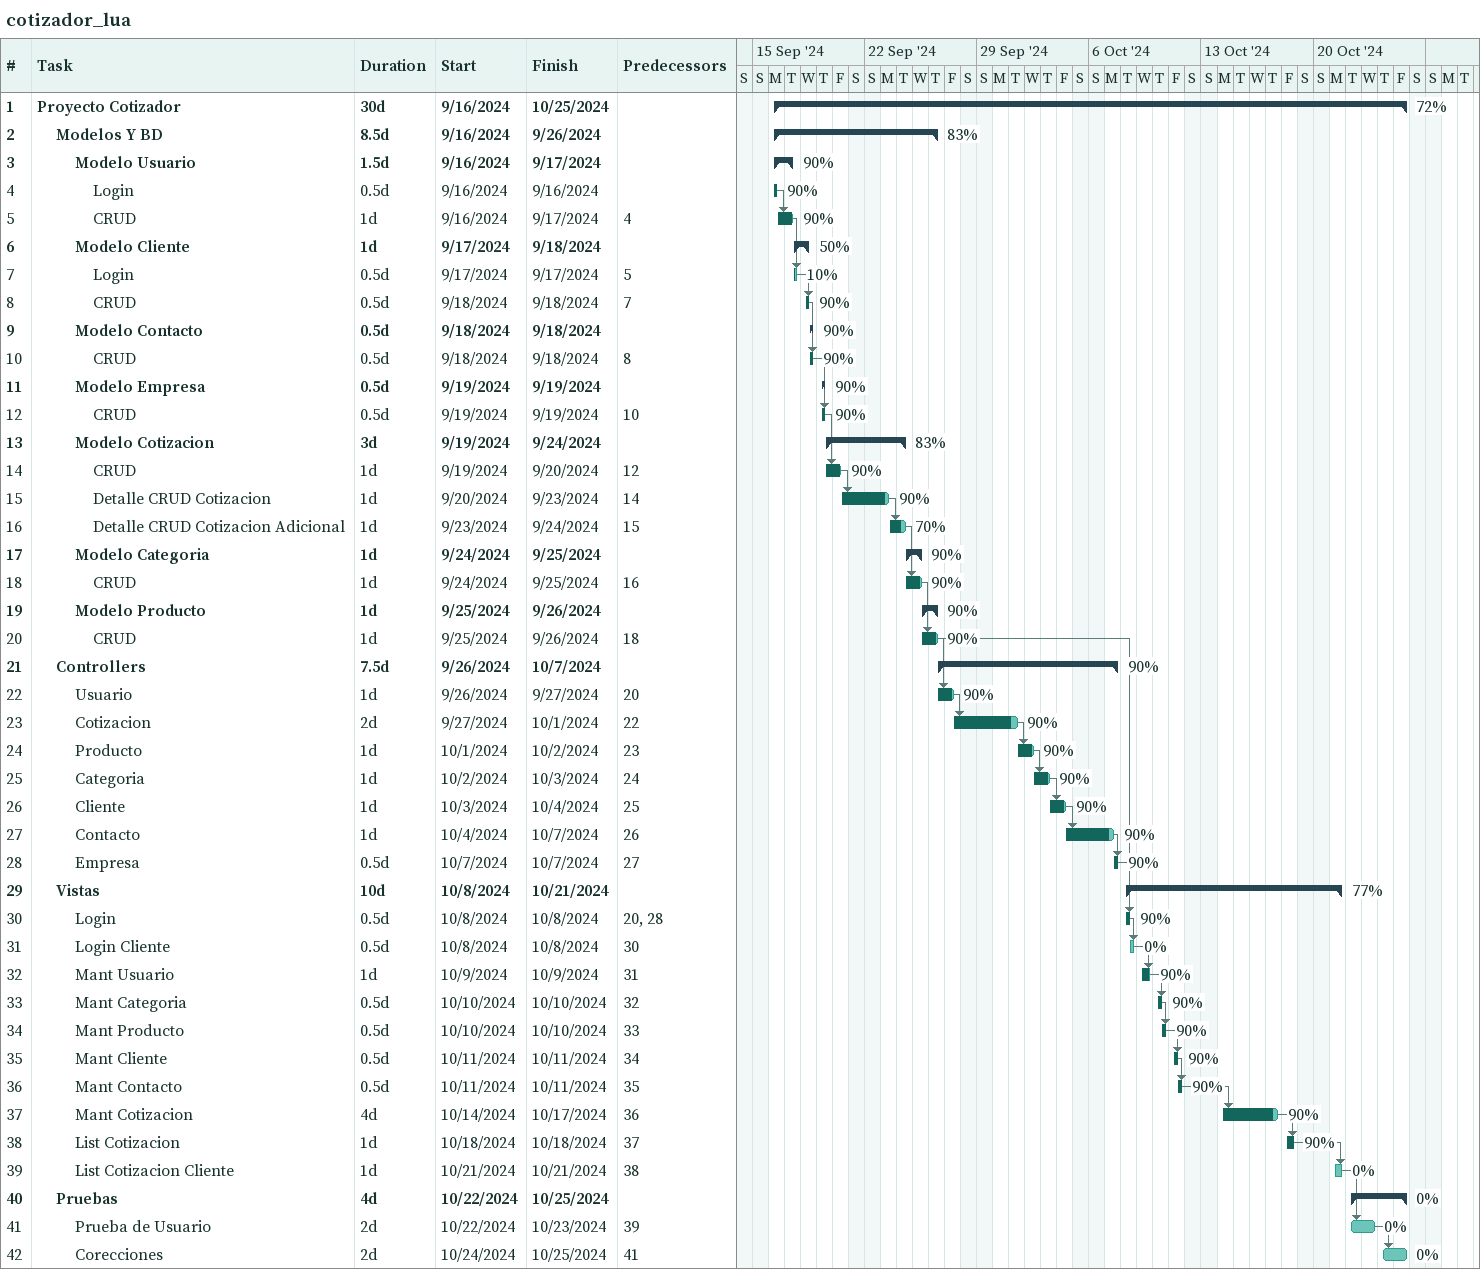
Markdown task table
cotizador_lua

| ID | Level | Task | Duration | Start | Finish | Predecessors | % complete |
|---|---|---|---|---|---|---|---|
| 1 | 1 | **Proyecto Cotizador** | 30d | 2024-09-16 | 2024-10-25 |  | 72 |
| 2 | 2 | **Modelos Y BD** | 8.5d | 2024-09-16 | 2024-09-26 |  | 83 |
| 3 | 3 | **Modelo Usuario** | 1.5d | 2024-09-16 | 2024-09-17 |  | 90 |
| 4 | 4 | Login | 0.5d | 2024-09-16 | 2024-09-16 |  | 90 |
| 5 | 4 | CRUD | 1d | 2024-09-16 | 2024-09-17 | 4 | 90 |
| 6 | 3 | **Modelo Cliente** | 1d | 2024-09-17 | 2024-09-18 |  | 50 |
| 7 | 4 | Login | 0.5d | 2024-09-17 | 2024-09-17 | 5 | 10 |
| 8 | 4 | CRUD | 0.5d | 2024-09-18 | 2024-09-18 | 7 | 90 |
| 9 | 3 | **Modelo Contacto** | 0.5d | 2024-09-18 | 2024-09-18 |  | 90 |
| 10 | 4 | CRUD | 0.5d | 2024-09-18 | 2024-09-18 | 8 | 90 |
| 11 | 3 | **Modelo Empresa** | 0.5d | 2024-09-19 | 2024-09-19 |  | 90 |
| 12 | 4 | CRUD | 0.5d | 2024-09-19 | 2024-09-19 | 10 | 90 |
| 13 | 3 | **Modelo Cotizacion** | 3d | 2024-09-19 | 2024-09-24 |  | 83 |
| 14 | 4 | CRUD | 1d | 2024-09-19 | 2024-09-20 | 12 | 90 |
| 15 | 4 | Detalle CRUD Cotizacion | 1d | 2024-09-20 | 2024-09-23 | 14 | 90 |
| 16 | 4 | Detalle CRUD Cotizacion Adicional | 1d | 2024-09-23 | 2024-09-24 | 15 | 70 |
| 17 | 3 | **Modelo Categoria** | 1d | 2024-09-24 | 2024-09-25 |  | 90 |
| 18 | 4 | CRUD | 1d | 2024-09-24 | 2024-09-25 | 16 | 90 |
| 19 | 3 | **Modelo Producto** | 1d | 2024-09-25 | 2024-09-26 |  | 90 |
| 20 | 4 | CRUD | 1d | 2024-09-25 | 2024-09-26 | 18 | 90 |
| 21 | 2 | **Controllers** | 7.5d | 2024-09-26 | 2024-10-07 |  | 90 |
| 22 | 3 | Usuario | 1d | 2024-09-26 | 2024-09-27 | 20 | 90 |
| 23 | 3 | Cotizacion | 2d | 2024-09-27 | 2024-10-01 | 22 | 90 |
| 24 | 3 | Producto | 1d | 2024-10-01 | 2024-10-02 | 23 | 90 |
| 25 | 3 | Categoria | 1d | 2024-10-02 | 2024-10-03 | 24 | 90 |
| 26 | 3 | Cliente | 1d | 2024-10-03 | 2024-10-04 | 25 | 90 |
| 27 | 3 | Contacto | 1d | 2024-10-04 | 2024-10-07 | 26 | 90 |
| 28 | 3 | Empresa | 0.5d | 2024-10-07 | 2024-10-07 | 27 | 90 |
| 29 | 2 | **Vistas** | 10d | 2024-10-08 | 2024-10-21 |  | 77 |
| 30 | 3 | Login | 0.5d | 2024-10-08 | 2024-10-08 | 20, 28 | 90 |
| 31 | 3 | Login Cliente | 0.5d | 2024-10-08 | 2024-10-08 | 30 | 0 |
| 32 | 3 | Mant Usuario | 1d | 2024-10-09 | 2024-10-09 | 31 | 90 |
| 33 | 3 | Mant Categoria | 0.5d | 2024-10-10 | 2024-10-10 | 32 | 90 |
| 34 | 3 | Mant Producto | 0.5d | 2024-10-10 | 2024-10-10 | 33 | 90 |
| 35 | 3 | Mant Cliente | 0.5d | 2024-10-11 | 2024-10-11 | 34 | 90 |
| 36 | 3 | Mant Contacto | 0.5d | 2024-10-11 | 2024-10-11 | 35 | 90 |
| 37 | 3 | Mant Cotizacion | 4d | 2024-10-14 | 2024-10-17 | 36 | 90 |
| 38 | 3 | List Cotizacion | 1d | 2024-10-18 | 2024-10-18 | 37 | 90 |
| 39 | 3 | List Cotizacion Cliente | 1d | 2024-10-21 | 2024-10-21 | 38 | 0 |
| 40 | 2 | **Pruebas** | 4d | 2024-10-22 | 2024-10-25 |  | 0 |
| 41 | 3 | Prueba de Usuario | 2d | 2024-10-22 | 2024-10-23 | 39 | 0 |
| 42 | 3 | Corecciones | 2d | 2024-10-24 | 2024-10-25 | 41 | 0 |
